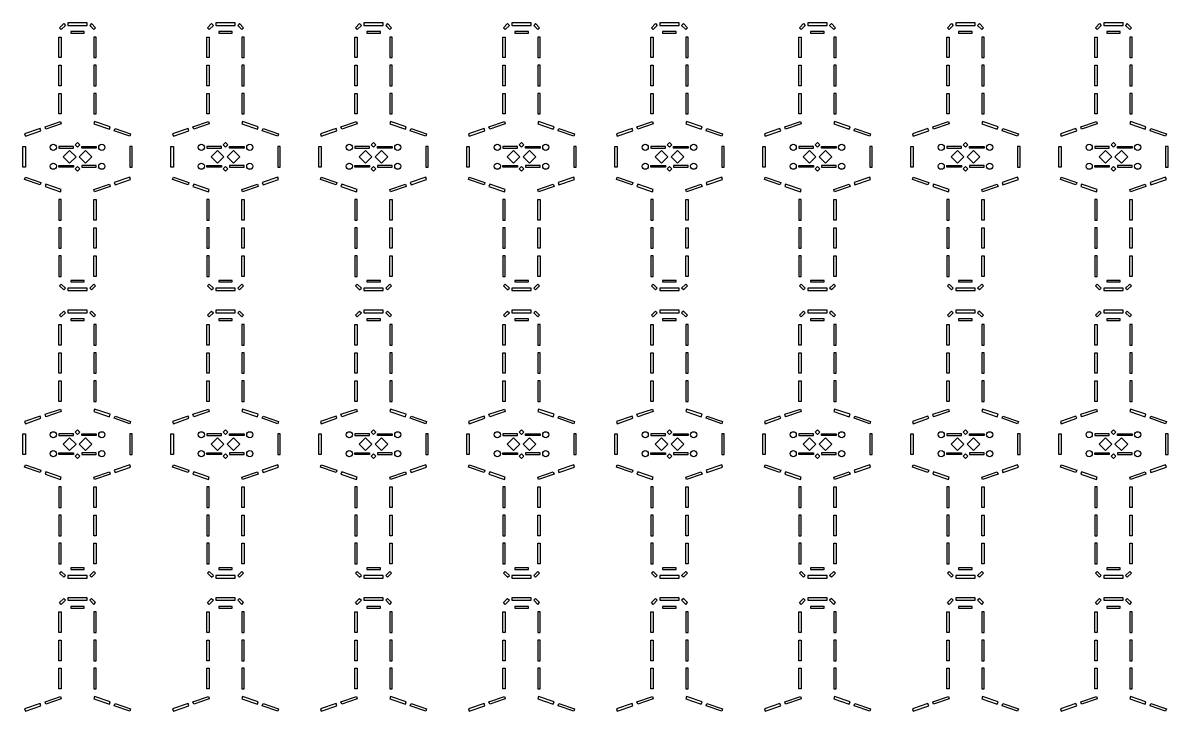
# Model space of a CAD drawing. Extents: x -142 to 142, y -85 to 87.
# Drawn here: x 2.3 to 141.7, y 3.5 to 87.3 of the extents above; entities that cross this region are included whole.
import ezdxf

# ---------------------------------------------------------------- set-up
doc = ezdxf.new("R2010")
doc.units = 0
doc.layers.get('0').update_dxf_attribs({"linetype": 'continuous'})

# ---------------------------------------------------------------- blocks, each defined once
blk = doc.blocks.new('ARRAY_CS')
at = {"color": 0}
for points in [[(7.02, 86.5), (6.81, 86.71), (7.31, 87.21), (7.52, 87)], [(7.82, 87), (10.18, 87), (10.18, 87.3), (7.82, 87.3)], [(11.19, 86.71), (10.69, 87.21), (10.48, 87), (10.98, 86.5)], [(25.02, 86.5), (24.81, 86.71), (25.31, 87.21), (25.52, 87)], [(25.82, 87), (28.18, 87), (28.18, 87.3), (25.82, 87.3)], [(29.19, 86.71), (28.69, 87.21), (28.48, 87), (28.98, 86.5)], [(43.02, 86.5), (42.81, 86.71), (43.31, 87.21), (43.52, 87)], [(43.82, 87), (46.18, 87), (46.18, 87.3), (43.82, 87.3)], [(47.19, 86.71), (46.69, 87.21), (46.48, 87), (46.98, 86.5)], [(61.02, 86.5), (60.81, 86.71), (61.31, 87.21), (61.52, 87)], [(61.82, 87), (64.18, 87), (64.18, 87.3), (61.82, 87.3)], [(65.19, 86.71), (64.69, 87.21), (64.48, 87), (64.98, 86.5)], [(79.02, 86.5), (78.81, 86.71), (79.31, 87.21), (79.52, 87)], [(79.82, 87), (82.18, 87), (82.18, 87.3), (79.82, 87.3)], [(83.19, 86.71), (82.69, 87.21), (82.48, 87), (82.98, 86.5)], [(97.02, 86.5), (96.81, 86.71), (97.31, 87.21), (97.52, 87)], [(97.82, 87), (100.18, 87), (100.18, 87.3), (97.82, 87.3)], [(101.19, 86.71), (100.69, 87.21), (100.48, 87), (100.98, 86.5)], [(115.02, 86.5), (114.81, 86.71), (115.31, 87.21), (115.52, 87)], [(115.82, 87), (118.18, 87), (118.18, 87.3), (115.82, 87.3)], [(119.19, 86.71), (118.69, 87.21), (118.48, 87), (118.98, 86.5)], [(133.02, 86.5), (132.81, 86.71), (133.31, 87.21), (133.52, 87)], [(133.82, 87), (136.18, 87), (136.18, 87.3), (133.82, 87.3)], [(137.19, 86.71), (136.69, 87.21), (136.48, 87), (136.98, 86.5)], [(7.02, 85.57), (7.02, 83.07), (6.72, 83.07), (6.72, 85.57)], [(9.82, 86.25), (8.18, 86.25), (8.18, 86.05), (9.82, 86.05)], [(10.98, 83.07), (11.28, 83.07), (11.28, 85.57), (10.98, 85.57)], [(25.02, 85.57), (25.02, 83.07), (24.72, 83.07), (24.72, 85.57)], [(27.82, 86.25), (26.18, 86.25), (26.18, 86.05), (27.82, 86.05)], [(28.98, 83.07), (29.27, 83.07), (29.27, 85.57), (28.98, 85.57)], [(43.02, 85.57), (43.02, 83.07), (42.72, 83.07), (42.72, 85.57)], [(45.83, 86.25), (44.17, 86.25), (44.17, 86.05), (45.83, 86.05)], [(46.98, 83.07), (47.27, 83.07), (47.27, 85.57), (46.98, 85.57)], [(61.02, 85.57), (61.02, 83.07), (60.72, 83.07), (60.72, 85.57)], [(63.83, 86.25), (62.17, 86.25), (62.17, 86.05), (63.83, 86.05)], [(64.98, 83.07), (65.28, 83.07), (65.28, 85.57), (64.98, 85.57)], [(79.02, 85.57), (79.02, 83.07), (78.72, 83.07), (78.72, 85.57)], [(81.83, 86.25), (80.17, 86.25), (80.17, 86.05), (81.83, 86.05)], [(82.98, 83.07), (83.28, 83.07), (83.28, 85.57), (82.98, 85.57)], [(97.02, 85.57), (97.02, 83.07), (96.72, 83.07), (96.72, 85.57)], [(99.83, 86.25), (98.17, 86.25), (98.17, 86.05), (99.83, 86.05)], [(100.98, 83.07), (101.28, 83.07), (101.28, 85.57), (100.98, 85.57)], [(115.02, 85.57), (115.02, 83.07), (114.72, 83.07), (114.72, 85.57)], [(117.83, 86.25), (116.17, 86.25), (116.17, 86.05), (117.83, 86.05)], [(118.98, 83.07), (119.28, 83.07), (119.28, 85.57), (118.98, 85.57)], [(133.02, 85.57), (133.02, 83.07), (132.72, 83.07), (132.72, 85.57)], [(135.82, 86.25), (134.18, 86.25), (134.18, 86.05), (135.82, 86.05)], [(136.98, 83.07), (137.28, 83.07), (137.28, 85.57), (136.98, 85.57)], [(7.02, 82.14), (7.02, 79.64), (6.72, 79.64), (6.72, 82.14)], [(10.98, 79.64), (11.28, 79.64), (11.28, 82.14), (10.98, 82.14)], [(25.02, 82.14), (25.02, 79.64), (24.72, 79.64), (24.72, 82.14)], [(28.98, 79.64), (29.27, 79.64), (29.27, 82.14), (28.98, 82.14)], [(43.02, 82.14), (43.02, 79.64), (42.72, 79.64), (42.72, 82.14)], [(46.98, 79.64), (47.27, 79.64), (47.27, 82.14), (46.98, 82.14)], [(61.02, 82.14), (61.02, 79.64), (60.72, 79.64), (60.72, 82.14)], [(64.98, 79.64), (65.28, 79.64), (65.28, 82.14), (64.98, 82.14)], [(79.02, 82.14), (79.02, 79.64), (78.72, 79.64), (78.72, 82.14)], [(82.98, 79.64), (83.28, 79.64), (83.28, 82.14), (82.98, 82.14)], [(97.02, 82.14), (97.02, 79.64), (96.72, 79.64), (96.72, 82.14)], [(100.98, 79.64), (101.28, 79.64), (101.28, 82.14), (100.98, 82.14)], [(115.02, 82.14), (115.02, 79.64), (114.72, 79.64), (114.72, 82.14)], [(118.98, 79.64), (119.28, 79.64), (119.28, 82.14), (118.98, 82.14)], [(133.02, 82.14), (133.02, 79.64), (132.72, 79.64), (132.72, 82.14)], [(136.98, 79.64), (137.28, 79.64), (137.28, 82.14), (136.98, 82.14)], [(7.02, 78.71), (7.02, 76.21), (6.72, 76.21), (6.72, 78.71)], [(10.98, 76.21), (11.28, 76.21), (11.28, 78.71), (10.98, 78.71)], [(25.02, 78.71), (25.02, 76.21), (24.72, 76.21), (24.72, 78.71)], [(28.98, 76.21), (29.27, 76.21), (29.27, 78.71), (28.98, 78.71)], [(43.02, 78.71), (43.02, 76.21), (42.72, 76.21), (42.72, 78.71)], [(46.98, 76.21), (47.27, 76.21), (47.27, 78.71), (46.98, 78.71)], [(61.02, 78.71), (61.02, 76.21), (60.72, 76.21), (60.72, 78.71)], [(64.98, 76.21), (65.28, 76.21), (65.28, 78.71), (64.98, 78.71)], [(79.02, 78.71), (79.02, 76.21), (78.72, 76.21), (78.72, 78.71)], [(82.98, 76.21), (83.28, 76.21), (83.28, 78.71), (82.98, 78.71)], [(97.02, 78.71), (97.02, 76.21), (96.72, 76.21), (96.72, 78.71)], [(100.98, 76.21), (101.28, 76.21), (101.28, 78.71), (100.98, 78.71)], [(115.02, 78.71), (115.02, 76.21), (114.72, 76.21), (114.72, 78.71)], [(118.98, 76.21), (119.28, 76.21), (119.28, 78.71), (118.98, 78.71)], [(133.02, 78.71), (133.02, 76.21), (132.72, 76.21), (132.72, 78.71)], [(136.98, 76.21), (137.28, 76.21), (137.28, 78.71), (136.98, 78.71)], [(7.02, 75), (5.13, 74.35), (5.04, 74.64), (6.93, 75.28)], [(12.87, 74.35), (12.96, 74.64), (11.07, 75.28), (10.98, 75)], [(25.02, 75), (23.13, 74.35), (23.04, 74.64), (24.93, 75.28)], [(30.87, 74.35), (30.96, 74.64), (29.07, 75.28), (28.98, 75)], [(43.02, 75), (41.13, 74.35), (41.04, 74.64), (42.93, 75.28)], [(48.87, 74.35), (48.96, 74.64), (47.07, 75.28), (46.98, 75)], [(61.02, 75), (59.13, 74.35), (59.04, 74.64), (60.93, 75.28)], [(66.87, 74.35), (66.96, 74.64), (65.07, 75.28), (64.98, 75)], [(79.02, 75), (77.13, 74.35), (77.04, 74.64), (78.93, 75.28)], [(84.87, 74.35), (84.96, 74.64), (83.07, 75.28), (82.98, 75)], [(97.02, 75), (95.13, 74.35), (95.04, 74.64), (96.93, 75.28)], [(102.87, 74.35), (102.96, 74.64), (101.07, 75.28), (100.98, 75)], [(115.02, 75), (113.13, 74.35), (113.04, 74.64), (114.93, 75.28)], [(120.87, 74.35), (120.96, 74.64), (119.07, 75.28), (118.98, 75)], [(133.02, 75), (131.13, 74.35), (131.04, 74.64), (132.93, 75.28)], [(138.87, 74.35), (138.96, 74.64), (137.07, 75.28), (136.98, 75)], [(4.54, 74.15), (4.44, 74.43), (2.55, 73.78), (2.65, 73.5)], [(15.35, 73.5), (13.46, 74.15), (13.56, 74.43), (15.45, 73.78)], [(22.54, 74.15), (22.44, 74.43), (20.55, 73.78), (20.65, 73.5)], [(33.35, 73.5), (31.46, 74.15), (31.56, 74.43), (33.45, 73.78)], [(40.54, 74.15), (40.44, 74.43), (38.55, 73.78), (38.65, 73.5)], [(51.35, 73.5), (49.46, 74.15), (49.56, 74.43), (51.45, 73.78)], [(58.54, 74.15), (58.44, 74.43), (56.55, 73.78), (56.65, 73.5)], [(69.35, 73.5), (67.46, 74.15), (67.56, 74.43), (69.45, 73.78)], [(76.54, 74.15), (76.44, 74.43), (74.55, 73.78), (74.65, 73.5)], [(87.35, 73.5), (85.46, 74.15), (85.56, 74.43), (87.45, 73.78)], [(94.54, 74.15), (94.44, 74.43), (92.55, 73.78), (92.65, 73.5)], [(105.35, 73.5), (103.46, 74.15), (103.56, 74.43), (105.45, 73.78)], [(112.54, 74.15), (112.44, 74.43), (110.55, 73.78), (110.65, 73.5)], [(123.35, 73.5), (121.46, 74.15), (121.56, 74.43), (123.45, 73.78)], [(130.54, 74.15), (130.44, 74.43), (128.55, 73.78), (128.65, 73.5)], [(141.35, 73.5), (139.46, 74.15), (139.56, 74.43), (141.45, 73.78)], [(9, 72.75), (8.71, 72.46), (9, 72.17), (9.29, 72.46)], [(27, 72.75), (26.71, 72.46), (27, 72.17), (27.29, 72.46)], [(45, 72.75), (44.71, 72.46), (45, 72.17), (45.29, 72.46)], [(63, 72.75), (62.71, 72.46), (63, 72.17), (63.29, 72.46)], [(81, 72.75), (80.71, 72.46), (81, 72.17), (81.29, 72.46)], [(99, 72.75), (98.71, 72.46), (99, 72.17), (99.29, 72.46)], [(117, 72.75), (116.71, 72.46), (117, 72.17), (117.29, 72.46)], [(135, 72.75), (134.71, 72.46), (135, 72.17), (135.29, 72.46)], [(2.65, 69.75), (2.35, 69.75), (2.35, 72.25), (2.65, 72.25)], [(8.5, 72.25), (6.72, 72.25), (6.72, 72.05), (8.5, 72.05)], [(7.25, 71), (8.03, 70.22), (8.81, 71), (8.03, 71.78)], [(9.19, 71), (9.97, 71.78), (10.75, 71), (9.97, 70.22)], [(9.5, 72.05), (9.5, 72.25), (11.28, 72.25), (11.28, 72.05)], [(15.65, 69.75), (15.65, 72.25), (15.35, 72.25), (15.35, 69.75)], [(20.65, 69.75), (20.35, 69.75), (20.35, 72.25), (20.65, 72.25)], [(26.5, 72.25), (24.72, 72.25), (24.72, 72.05), (26.5, 72.05)], [(25.25, 71), (26.03, 70.22), (26.81, 71), (26.03, 71.78)], [(27.19, 71), (27.97, 71.78), (28.75, 71), (27.97, 70.22)], [(27.5, 72.05), (27.5, 72.25), (29.27, 72.25), (29.27, 72.05)], [(33.65, 69.75), (33.65, 72.25), (33.35, 72.25), (33.35, 69.75)], [(38.65, 69.75), (38.35, 69.75), (38.35, 72.25), (38.65, 72.25)], [(44.5, 72.25), (42.72, 72.25), (42.72, 72.05), (44.5, 72.05)], [(43.25, 71), (44.03, 70.22), (44.81, 71), (44.03, 71.78)], [(45.19, 71), (45.97, 71.78), (46.75, 71), (45.97, 70.22)], [(45.5, 72.05), (45.5, 72.25), (47.27, 72.25), (47.27, 72.05)], [(51.65, 69.75), (51.65, 72.25), (51.35, 72.25), (51.35, 69.75)], [(56.65, 69.75), (56.35, 69.75), (56.35, 72.25), (56.65, 72.25)], [(62.5, 72.25), (60.72, 72.25), (60.72, 72.05), (62.5, 72.05)], [(61.25, 71), (62.03, 70.22), (62.81, 71), (62.03, 71.78)], [(63.19, 71), (63.97, 71.78), (64.75, 71), (63.97, 70.22)], [(63.5, 72.05), (63.5, 72.25), (65.28, 72.25), (65.28, 72.05)], [(69.65, 69.75), (69.65, 72.25), (69.35, 72.25), (69.35, 69.75)], [(74.65, 69.75), (74.35, 69.75), (74.35, 72.25), (74.65, 72.25)], [(80.5, 72.25), (78.72, 72.25), (78.72, 72.05), (80.5, 72.05)], [(79.25, 71), (80.03, 70.22), (80.81, 71), (80.03, 71.78)], [(81.19, 71), (81.97, 71.78), (82.75, 71), (81.97, 70.22)], [(81.5, 72.05), (81.5, 72.25), (83.28, 72.25), (83.28, 72.05)], [(87.65, 69.75), (87.65, 72.25), (87.35, 72.25), (87.35, 69.75)], [(92.65, 69.75), (92.35, 69.75), (92.35, 72.25), (92.65, 72.25)], [(98.5, 72.25), (96.72, 72.25), (96.72, 72.05), (98.5, 72.05)], [(97.25, 71), (98.03, 70.22), (98.81, 71), (98.03, 71.78)], [(99.19, 71), (99.97, 71.78), (100.75, 71), (99.97, 70.22)], [(99.5, 72.05), (99.5, 72.25), (101.28, 72.25), (101.28, 72.05)], [(105.65, 69.75), (105.65, 72.25), (105.35, 72.25), (105.35, 69.75)], [(110.65, 69.75), (110.35, 69.75), (110.35, 72.25), (110.65, 72.25)], [(116.5, 72.25), (114.72, 72.25), (114.72, 72.05), (116.5, 72.05)], [(115.25, 71), (116.03, 70.22), (116.81, 71), (116.03, 71.78)], [(117.19, 71), (117.97, 71.78), (118.75, 71), (117.97, 70.22)], [(117.5, 72.05), (117.5, 72.25), (119.28, 72.25), (119.28, 72.05)], [(123.65, 69.75), (123.65, 72.25), (123.35, 72.25), (123.35, 69.75)], [(128.65, 69.75), (128.35, 69.75), (128.35, 72.25), (128.65, 72.25)], [(134.5, 72.25), (132.72, 72.25), (132.72, 72.05), (134.5, 72.05)], [(133.25, 71), (134.03, 70.22), (134.81, 71), (134.03, 71.78)], [(135.19, 71), (135.97, 71.78), (136.75, 71), (135.97, 70.22)], [(135.5, 72.05), (135.5, 72.25), (137.28, 72.25), (137.28, 72.05)], [(141.65, 69.75), (141.65, 72.25), (141.35, 72.25), (141.35, 69.75)], [(8.5, 69.95), (8.5, 69.75), (6.72, 69.75), (6.72, 69.95)], [(9, 69.83), (9.29, 69.54), (9, 69.25), (8.71, 69.54)], [(9.5, 69.75), (11.28, 69.75), (11.28, 69.95), (9.5, 69.95)], [(26.5, 69.95), (26.5, 69.75), (24.72, 69.75), (24.72, 69.95)], [(27, 69.83), (27.29, 69.54), (27, 69.25), (26.71, 69.54)], [(27.5, 69.75), (29.27, 69.75), (29.27, 69.95), (27.5, 69.95)], [(44.5, 69.95), (44.5, 69.75), (42.72, 69.75), (42.72, 69.95)], [(45, 69.83), (45.29, 69.54), (45, 69.25), (44.71, 69.54)], [(45.5, 69.75), (47.27, 69.75), (47.27, 69.95), (45.5, 69.95)], [(62.5, 69.95), (62.5, 69.75), (60.72, 69.75), (60.72, 69.95)], [(63, 69.83), (63.29, 69.54), (63, 69.25), (62.71, 69.54)], [(63.5, 69.75), (65.28, 69.75), (65.28, 69.95), (63.5, 69.95)], [(80.5, 69.95), (80.5, 69.75), (78.72, 69.75), (78.72, 69.95)], [(81, 69.83), (81.29, 69.54), (81, 69.25), (80.71, 69.54)], [(81.5, 69.75), (83.28, 69.75), (83.28, 69.95), (81.5, 69.95)], [(98.5, 69.95), (98.5, 69.75), (96.72, 69.75), (96.72, 69.95)], [(99, 69.83), (99.29, 69.54), (99, 69.25), (98.71, 69.54)], [(99.5, 69.75), (101.28, 69.75), (101.28, 69.95), (99.5, 69.95)], [(116.5, 69.95), (116.5, 69.75), (114.72, 69.75), (114.72, 69.95)], [(117, 69.83), (117.29, 69.54), (117, 69.25), (116.71, 69.54)], [(117.5, 69.75), (119.28, 69.75), (119.28, 69.95), (117.5, 69.95)], [(134.5, 69.95), (134.5, 69.75), (132.72, 69.75), (132.72, 69.95)], [(135, 69.83), (135.29, 69.54), (135, 69.25), (134.71, 69.54)], [(135.5, 69.75), (137.28, 69.75), (137.28, 69.95), (135.5, 69.95)], [(2.65, 68.5), (4.54, 67.85), (4.44, 67.57), (2.55, 68.22)], [(13.46, 67.85), (13.56, 67.57), (15.45, 68.22), (15.35, 68.5)], [(20.65, 68.5), (22.54, 67.85), (22.44, 67.57), (20.55, 68.22)], [(31.46, 67.85), (31.56, 67.57), (33.45, 68.22), (33.35, 68.5)], [(38.65, 68.5), (40.54, 67.85), (40.44, 67.57), (38.55, 68.22)], [(49.46, 67.85), (49.56, 67.57), (51.45, 68.22), (51.35, 68.5)], [(56.65, 68.5), (58.54, 67.85), (58.44, 67.57), (56.55, 68.22)], [(67.46, 67.85), (67.56, 67.57), (69.45, 68.22), (69.35, 68.5)], [(74.65, 68.5), (76.54, 67.85), (76.44, 67.57), (74.55, 68.22)], [(85.46, 67.85), (85.56, 67.57), (87.45, 68.22), (87.35, 68.5)], [(92.65, 68.5), (94.54, 67.85), (94.44, 67.57), (92.55, 68.22)], [(103.46, 67.85), (103.56, 67.57), (105.45, 68.22), (105.35, 68.5)], [(110.65, 68.5), (112.54, 67.85), (112.44, 67.57), (110.55, 68.22)], [(121.46, 67.85), (121.56, 67.57), (123.45, 68.22), (123.35, 68.5)], [(128.65, 68.5), (130.54, 67.85), (130.44, 67.57), (128.55, 68.22)], [(139.46, 67.85), (139.56, 67.57), (141.45, 68.22), (141.35, 68.5)], [(5.13, 67.65), (5.04, 67.36), (6.93, 66.72), (7.02, 67)], [(10.98, 67), (12.87, 67.65), (12.96, 67.36), (11.07, 66.72)], [(23.13, 67.65), (23.04, 67.36), (24.93, 66.72), (25.02, 67)], [(28.98, 67), (30.87, 67.65), (30.96, 67.36), (29.07, 66.72)], [(41.13, 67.65), (41.04, 67.36), (42.93, 66.72), (43.02, 67)], [(46.98, 67), (48.87, 67.65), (48.96, 67.36), (47.07, 66.72)], [(59.13, 67.65), (59.04, 67.36), (60.93, 66.72), (61.02, 67)], [(64.98, 67), (66.87, 67.65), (66.96, 67.36), (65.07, 66.72)], [(77.13, 67.65), (77.04, 67.36), (78.93, 66.72), (79.02, 67)], [(82.98, 67), (84.87, 67.65), (84.96, 67.36), (83.07, 66.72)], [(95.13, 67.65), (95.04, 67.36), (96.93, 66.72), (97.02, 67)], [(100.98, 67), (102.87, 67.65), (102.96, 67.36), (101.07, 66.72)], [(113.13, 67.65), (113.04, 67.36), (114.93, 66.72), (115.02, 67)], [(118.98, 67), (120.87, 67.65), (120.96, 67.36), (119.07, 66.72)], [(131.13, 67.65), (131.04, 67.36), (132.93, 66.72), (133.02, 67)], [(136.98, 67), (138.87, 67.65), (138.96, 67.36), (137.07, 66.72)], [(7.02, 65.79), (6.72, 65.79), (6.72, 63.29), (7.02, 63.29)], [(10.98, 63.29), (10.98, 65.79), (11.28, 65.79), (11.28, 63.29)], [(25.02, 65.79), (24.72, 65.79), (24.72, 63.29), (25.02, 63.29)], [(28.98, 63.29), (28.98, 65.79), (29.27, 65.79), (29.27, 63.29)], [(43.02, 65.79), (42.72, 65.79), (42.72, 63.29), (43.02, 63.29)], [(46.98, 63.29), (46.98, 65.79), (47.27, 65.79), (47.27, 63.29)], [(61.02, 65.79), (60.72, 65.79), (60.72, 63.29), (61.02, 63.29)], [(64.98, 63.29), (64.98, 65.79), (65.28, 65.79), (65.28, 63.29)], [(79.02, 65.79), (78.72, 65.79), (78.72, 63.29), (79.02, 63.29)], [(82.98, 63.29), (82.98, 65.79), (83.28, 65.79), (83.28, 63.29)], [(97.02, 65.79), (96.72, 65.79), (96.72, 63.29), (97.02, 63.29)], [(100.98, 63.29), (100.98, 65.79), (101.28, 65.79), (101.28, 63.29)], [(115.02, 65.79), (114.72, 65.79), (114.72, 63.29), (115.02, 63.29)], [(118.98, 63.29), (118.98, 65.79), (119.28, 65.79), (119.28, 63.29)], [(133.02, 65.79), (132.72, 65.79), (132.72, 63.29), (133.02, 63.29)], [(136.98, 63.29), (136.98, 65.79), (137.28, 65.79), (137.28, 63.29)], [(7.02, 62.36), (6.72, 62.36), (6.72, 59.86), (7.02, 59.86)], [(10.98, 59.86), (10.98, 62.36), (11.28, 62.36), (11.28, 59.86)], [(25.02, 62.36), (24.72, 62.36), (24.72, 59.86), (25.02, 59.86)], [(28.98, 59.86), (28.98, 62.36), (29.27, 62.36), (29.27, 59.86)], [(43.02, 62.36), (42.72, 62.36), (42.72, 59.86), (43.02, 59.86)], [(46.98, 59.86), (46.98, 62.36), (47.27, 62.36), (47.27, 59.86)], [(61.02, 62.36), (60.72, 62.36), (60.72, 59.86), (61.02, 59.86)], [(64.98, 59.86), (64.98, 62.36), (65.28, 62.36), (65.28, 59.86)], [(79.02, 62.36), (78.72, 62.36), (78.72, 59.86), (79.02, 59.86)], [(82.98, 59.86), (82.98, 62.36), (83.28, 62.36), (83.28, 59.86)], [(97.02, 62.36), (96.72, 62.36), (96.72, 59.86), (97.02, 59.86)], [(100.98, 59.86), (100.98, 62.36), (101.28, 62.36), (101.28, 59.86)], [(115.02, 62.36), (114.72, 62.36), (114.72, 59.86), (115.02, 59.86)], [(118.98, 59.86), (118.98, 62.36), (119.28, 62.36), (119.28, 59.86)], [(133.02, 62.36), (132.72, 62.36), (132.72, 59.86), (133.02, 59.86)], [(136.98, 59.86), (136.98, 62.36), (137.28, 62.36), (137.28, 59.86)], [(7.02, 58.93), (6.72, 58.93), (6.72, 56.43), (7.02, 56.43)], [(10.98, 56.43), (10.98, 58.93), (11.28, 58.93), (11.28, 56.43)], [(25.02, 58.93), (24.72, 58.93), (24.72, 56.43), (25.02, 56.43)], [(28.98, 56.43), (28.98, 58.93), (29.27, 58.93), (29.27, 56.43)], [(43.02, 58.93), (42.72, 58.93), (42.72, 56.43), (43.02, 56.43)], [(46.98, 56.43), (46.98, 58.93), (47.27, 58.93), (47.27, 56.43)], [(61.02, 58.93), (60.72, 58.93), (60.72, 56.43), (61.02, 56.43)], [(64.98, 56.43), (64.98, 58.93), (65.28, 58.93), (65.28, 56.43)], [(79.02, 58.93), (78.72, 58.93), (78.72, 56.43), (79.02, 56.43)], [(82.98, 56.43), (82.98, 58.93), (83.28, 58.93), (83.28, 56.43)], [(97.02, 58.93), (96.72, 58.93), (96.72, 56.43), (97.02, 56.43)], [(100.98, 56.43), (100.98, 58.93), (101.28, 58.93), (101.28, 56.43)], [(115.02, 58.93), (114.72, 58.93), (114.72, 56.43), (115.02, 56.43)], [(118.98, 56.43), (118.98, 58.93), (119.28, 58.93), (119.28, 56.43)], [(133.02, 58.93), (132.72, 58.93), (132.72, 56.43), (133.02, 56.43)], [(136.98, 56.43), (136.98, 58.93), (137.28, 58.93), (137.28, 56.43)], [(9.82, 55.75), (9.82, 55.95), (8.18, 55.95), (8.18, 55.75)], [(27.82, 55.75), (27.82, 55.95), (26.18, 55.95), (26.18, 55.75)], [(45.83, 55.75), (45.83, 55.95), (44.17, 55.95), (44.17, 55.75)], [(63.83, 55.75), (63.83, 55.95), (62.17, 55.95), (62.17, 55.75)], [(81.83, 55.75), (81.83, 55.95), (80.17, 55.95), (80.17, 55.75)], [(99.83, 55.75), (99.83, 55.95), (98.17, 55.95), (98.17, 55.75)], [(117.83, 55.75), (117.83, 55.95), (116.17, 55.95), (116.17, 55.75)], [(135.82, 55.75), (135.82, 55.95), (134.18, 55.95), (134.18, 55.75)], [(6.81, 55.29), (7.31, 54.79), (7.52, 55), (7.02, 55.5)], [(7.82, 55), (7.82, 54.7), (10.18, 54.7), (10.18, 55)], [(10.98, 55.5), (11.19, 55.29), (10.69, 54.79), (10.48, 55)], [(24.81, 55.29), (25.31, 54.79), (25.52, 55), (25.02, 55.5)], [(25.82, 55), (25.82, 54.7), (28.18, 54.7), (28.18, 55)], [(28.98, 55.5), (29.19, 55.29), (28.69, 54.79), (28.48, 55)], [(42.81, 55.29), (43.31, 54.79), (43.52, 55), (43.02, 55.5)], [(43.82, 55), (43.82, 54.7), (46.18, 54.7), (46.18, 55)], [(46.98, 55.5), (47.19, 55.29), (46.69, 54.79), (46.48, 55)], [(60.81, 55.29), (61.31, 54.79), (61.52, 55), (61.02, 55.5)], [(61.82, 55), (61.82, 54.7), (64.18, 54.7), (64.18, 55)], [(64.98, 55.5), (65.19, 55.29), (64.69, 54.79), (64.48, 55)], [(78.81, 55.29), (79.31, 54.79), (79.52, 55), (79.02, 55.5)], [(79.82, 55), (79.82, 54.7), (82.18, 54.7), (82.18, 55)], [(82.98, 55.5), (83.19, 55.29), (82.69, 54.79), (82.48, 55)], [(96.81, 55.29), (97.31, 54.79), (97.52, 55), (97.02, 55.5)], [(97.82, 55), (97.82, 54.7), (100.18, 54.7), (100.18, 55)], [(100.98, 55.5), (101.19, 55.29), (100.69, 54.79), (100.48, 55)], [(114.81, 55.29), (115.31, 54.79), (115.52, 55), (115.02, 55.5)], [(115.82, 55), (115.82, 54.7), (118.18, 54.7), (118.18, 55)], [(118.98, 55.5), (119.19, 55.29), (118.69, 54.79), (118.48, 55)], [(132.81, 55.29), (133.31, 54.79), (133.52, 55), (133.02, 55.5)], [(133.82, 55), (133.82, 54.7), (136.18, 54.7), (136.18, 55)], [(136.98, 55.5), (137.19, 55.29), (136.69, 54.79), (136.48, 55)], [(7.02, 51.5), (6.81, 51.71), (7.31, 52.21), (7.52, 52)], [(7.82, 52), (10.18, 52), (10.18, 52.3), (7.82, 52.3)], [(11.19, 51.71), (10.69, 52.21), (10.48, 52), (10.98, 51.5)], [(25.02, 51.5), (24.81, 51.71), (25.31, 52.21), (25.52, 52)], [(25.82, 52), (28.18, 52), (28.18, 52.3), (25.82, 52.3)], [(29.19, 51.71), (28.69, 52.21), (28.48, 52), (28.98, 51.5)], [(43.02, 51.5), (42.81, 51.71), (43.31, 52.21), (43.52, 52)], [(43.82, 52), (46.18, 52), (46.18, 52.3), (43.82, 52.3)], [(47.19, 51.71), (46.69, 52.21), (46.48, 52), (46.98, 51.5)], [(61.02, 51.5), (60.81, 51.71), (61.31, 52.21), (61.52, 52)], [(61.82, 52), (64.18, 52), (64.18, 52.3), (61.82, 52.3)], [(65.19, 51.71), (64.69, 52.21), (64.48, 52), (64.98, 51.5)], [(79.02, 51.5), (78.81, 51.71), (79.31, 52.21), (79.52, 52)], [(79.82, 52), (82.18, 52), (82.18, 52.3), (79.82, 52.3)], [(83.19, 51.71), (82.69, 52.21), (82.48, 52), (82.98, 51.5)], [(97.02, 51.5), (96.81, 51.71), (97.31, 52.21), (97.52, 52)], [(97.82, 52), (100.18, 52), (100.18, 52.3), (97.82, 52.3)], [(101.19, 51.71), (100.69, 52.21), (100.48, 52), (100.98, 51.5)], [(115.02, 51.5), (114.81, 51.71), (115.31, 52.21), (115.52, 52)], [(115.82, 52), (118.18, 52), (118.18, 52.3), (115.82, 52.3)], [(119.19, 51.71), (118.69, 52.21), (118.48, 52), (118.98, 51.5)], [(133.02, 51.5), (132.81, 51.71), (133.31, 52.21), (133.52, 52)], [(133.82, 52), (136.18, 52), (136.18, 52.3), (133.82, 52.3)], [(137.19, 51.71), (136.69, 52.21), (136.48, 52), (136.98, 51.5)], [(7.02, 50.57), (7.02, 48.07), (6.72, 48.07), (6.72, 50.57)], [(9.82, 51.25), (8.18, 51.25), (8.18, 51.05), (9.82, 51.05)], [(10.98, 48.07), (11.28, 48.07), (11.28, 50.57), (10.98, 50.57)], [(25.02, 50.57), (25.02, 48.07), (24.72, 48.07), (24.72, 50.57)], [(27.82, 51.25), (26.18, 51.25), (26.18, 51.05), (27.82, 51.05)], [(28.98, 48.07), (29.27, 48.07), (29.27, 50.57), (28.98, 50.57)], [(43.02, 50.57), (43.02, 48.07), (42.72, 48.07), (42.72, 50.57)], [(45.83, 51.25), (44.17, 51.25), (44.17, 51.05), (45.83, 51.05)], [(46.98, 48.07), (47.27, 48.07), (47.27, 50.57), (46.98, 50.57)], [(61.02, 50.57), (61.02, 48.07), (60.72, 48.07), (60.72, 50.57)], [(63.83, 51.25), (62.17, 51.25), (62.17, 51.05), (63.83, 51.05)], [(64.98, 48.07), (65.28, 48.07), (65.28, 50.57), (64.98, 50.57)], [(79.02, 50.57), (79.02, 48.07), (78.72, 48.07), (78.72, 50.57)], [(81.83, 51.25), (80.17, 51.25), (80.17, 51.05), (81.83, 51.05)], [(82.98, 48.07), (83.28, 48.07), (83.28, 50.57), (82.98, 50.57)], [(97.02, 50.57), (97.02, 48.07), (96.72, 48.07), (96.72, 50.57)], [(99.83, 51.25), (98.17, 51.25), (98.17, 51.05), (99.83, 51.05)], [(100.98, 48.07), (101.28, 48.07), (101.28, 50.57), (100.98, 50.57)], [(115.02, 50.57), (115.02, 48.07), (114.72, 48.07), (114.72, 50.57)], [(117.83, 51.25), (116.17, 51.25), (116.17, 51.05), (117.83, 51.05)], [(118.98, 48.07), (119.28, 48.07), (119.28, 50.57), (118.98, 50.57)], [(133.02, 50.57), (133.02, 48.07), (132.72, 48.07), (132.72, 50.57)], [(135.82, 51.25), (134.18, 51.25), (134.18, 51.05), (135.82, 51.05)], [(136.98, 48.07), (137.28, 48.07), (137.28, 50.57), (136.98, 50.57)], [(7.02, 47.14), (7.02, 44.64), (6.72, 44.64), (6.72, 47.14)], [(10.98, 44.64), (11.28, 44.64), (11.28, 47.14), (10.98, 47.14)], [(25.02, 47.14), (25.02, 44.64), (24.72, 44.64), (24.72, 47.14)], [(28.98, 44.64), (29.27, 44.64), (29.27, 47.14), (28.98, 47.14)], [(43.02, 47.14), (43.02, 44.64), (42.72, 44.64), (42.72, 47.14)], [(46.98, 44.64), (47.27, 44.64), (47.27, 47.14), (46.98, 47.14)], [(61.02, 47.14), (61.02, 44.64), (60.72, 44.64), (60.72, 47.14)], [(64.98, 44.64), (65.28, 44.64), (65.28, 47.14), (64.98, 47.14)], [(79.02, 47.14), (79.02, 44.64), (78.72, 44.64), (78.72, 47.14)], [(82.98, 44.64), (83.28, 44.64), (83.28, 47.14), (82.98, 47.14)], [(97.02, 47.14), (97.02, 44.64), (96.72, 44.64), (96.72, 47.14)], [(100.98, 44.64), (101.28, 44.64), (101.28, 47.14), (100.98, 47.14)], [(115.02, 47.14), (115.02, 44.64), (114.72, 44.64), (114.72, 47.14)], [(118.98, 44.64), (119.28, 44.64), (119.28, 47.14), (118.98, 47.14)], [(133.02, 47.14), (133.02, 44.64), (132.72, 44.64), (132.72, 47.14)], [(136.98, 44.64), (137.28, 44.64), (137.28, 47.14), (136.98, 47.14)], [(7.02, 43.71), (7.02, 41.21), (6.72, 41.21), (6.72, 43.71)], [(10.98, 41.21), (11.28, 41.21), (11.28, 43.71), (10.98, 43.71)], [(25.02, 43.71), (25.02, 41.21), (24.72, 41.21), (24.72, 43.71)], [(28.98, 41.21), (29.27, 41.21), (29.27, 43.71), (28.98, 43.71)], [(43.02, 43.71), (43.02, 41.21), (42.72, 41.21), (42.72, 43.71)], [(46.98, 41.21), (47.27, 41.21), (47.27, 43.71), (46.98, 43.71)], [(61.02, 43.71), (61.02, 41.21), (60.72, 41.21), (60.72, 43.71)], [(64.98, 41.21), (65.28, 41.21), (65.28, 43.71), (64.98, 43.71)], [(79.02, 43.71), (79.02, 41.21), (78.72, 41.21), (78.72, 43.71)], [(82.98, 41.21), (83.28, 41.21), (83.28, 43.71), (82.98, 43.71)], [(97.02, 43.71), (97.02, 41.21), (96.72, 41.21), (96.72, 43.71)], [(100.98, 41.21), (101.28, 41.21), (101.28, 43.71), (100.98, 43.71)], [(115.02, 43.71), (115.02, 41.21), (114.72, 41.21), (114.72, 43.71)], [(118.98, 41.21), (119.28, 41.21), (119.28, 43.71), (118.98, 43.71)], [(133.02, 43.71), (133.02, 41.21), (132.72, 41.21), (132.72, 43.71)], [(136.98, 41.21), (137.28, 41.21), (137.28, 43.71), (136.98, 43.71)], [(4.54, 39.15), (4.44, 39.43), (2.55, 38.78), (2.65, 38.5)], [(7.02, 40), (5.13, 39.35), (5.04, 39.64), (6.93, 40.28)], [(12.87, 39.35), (12.96, 39.64), (11.07, 40.28), (10.98, 40)], [(15.35, 38.5), (13.46, 39.15), (13.56, 39.43), (15.45, 38.78)], [(22.54, 39.15), (22.44, 39.43), (20.55, 38.78), (20.65, 38.5)], [(25.02, 40), (23.13, 39.35), (23.04, 39.64), (24.93, 40.28)], [(30.87, 39.35), (30.96, 39.64), (29.07, 40.28), (28.98, 40)], [(33.35, 38.5), (31.46, 39.15), (31.56, 39.43), (33.45, 38.78)], [(40.54, 39.15), (40.44, 39.43), (38.55, 38.78), (38.65, 38.5)], [(43.02, 40), (41.13, 39.35), (41.04, 39.64), (42.93, 40.28)], [(48.87, 39.35), (48.96, 39.64), (47.07, 40.28), (46.98, 40)], [(51.35, 38.5), (49.46, 39.15), (49.56, 39.43), (51.45, 38.78)], [(58.54, 39.15), (58.44, 39.43), (56.55, 38.78), (56.65, 38.5)], [(61.02, 40), (59.13, 39.35), (59.04, 39.64), (60.93, 40.28)], [(66.87, 39.35), (66.96, 39.64), (65.07, 40.28), (64.98, 40)], [(69.35, 38.5), (67.46, 39.15), (67.56, 39.43), (69.45, 38.78)], [(76.54, 39.15), (76.44, 39.43), (74.55, 38.78), (74.65, 38.5)], [(79.02, 40), (77.13, 39.35), (77.04, 39.64), (78.93, 40.28)], [(84.87, 39.35), (84.96, 39.64), (83.07, 40.28), (82.98, 40)], [(87.35, 38.5), (85.46, 39.15), (85.56, 39.43), (87.45, 38.78)], [(94.54, 39.15), (94.44, 39.43), (92.55, 38.78), (92.65, 38.5)], [(97.02, 40), (95.13, 39.35), (95.04, 39.64), (96.93, 40.28)], [(102.87, 39.35), (102.96, 39.64), (101.07, 40.28), (100.98, 40)], [(105.35, 38.5), (103.46, 39.15), (103.56, 39.43), (105.45, 38.78)], [(112.54, 39.15), (112.44, 39.43), (110.55, 38.78), (110.65, 38.5)], [(115.02, 40), (113.13, 39.35), (113.04, 39.64), (114.93, 40.28)], [(120.87, 39.35), (120.96, 39.64), (119.07, 40.28), (118.98, 40)], [(123.35, 38.5), (121.46, 39.15), (121.56, 39.43), (123.45, 38.78)], [(130.54, 39.15), (130.44, 39.43), (128.55, 38.78), (128.65, 38.5)], [(133.02, 40), (131.13, 39.35), (131.04, 39.64), (132.93, 40.28)], [(138.87, 39.35), (138.96, 39.64), (137.07, 40.28), (136.98, 40)], [(141.35, 38.5), (139.46, 39.15), (139.56, 39.43), (141.45, 38.78)], [(9, 37.75), (8.71, 37.46), (9, 37.17), (9.29, 37.46)], [(27, 37.75), (26.71, 37.46), (27, 37.17), (27.29, 37.46)], [(45, 37.75), (44.71, 37.46), (45, 37.17), (45.29, 37.46)], [(63, 37.75), (62.71, 37.46), (63, 37.17), (63.29, 37.46)], [(81, 37.75), (80.71, 37.46), (81, 37.17), (81.29, 37.46)], [(99, 37.75), (98.71, 37.46), (99, 37.17), (99.29, 37.46)], [(117, 37.75), (116.71, 37.46), (117, 37.17), (117.29, 37.46)], [(135, 37.75), (134.71, 37.46), (135, 37.17), (135.29, 37.46)], [(2.65, 34.75), (2.35, 34.75), (2.35, 37.25), (2.65, 37.25)], [(8.5, 37.25), (6.72, 37.25), (6.72, 37.05), (8.5, 37.05)], [(7.25, 36), (8.03, 35.22), (8.81, 36), (8.03, 36.78)], [(9.19, 36), (9.97, 36.78), (10.75, 36), (9.97, 35.22)], [(9.5, 37.05), (9.5, 37.25), (11.28, 37.25), (11.28, 37.05)], [(15.65, 34.75), (15.65, 37.25), (15.35, 37.25), (15.35, 34.75)], [(20.65, 34.75), (20.35, 34.75), (20.35, 37.25), (20.65, 37.25)], [(26.5, 37.25), (24.72, 37.25), (24.72, 37.05), (26.5, 37.05)], [(25.25, 36), (26.03, 35.22), (26.81, 36), (26.03, 36.78)], [(27.19, 36), (27.97, 36.78), (28.75, 36), (27.97, 35.22)], [(27.5, 37.05), (27.5, 37.25), (29.27, 37.25), (29.27, 37.05)], [(33.65, 34.75), (33.65, 37.25), (33.35, 37.25), (33.35, 34.75)], [(38.65, 34.75), (38.35, 34.75), (38.35, 37.25), (38.65, 37.25)], [(44.5, 37.25), (42.72, 37.25), (42.72, 37.05), (44.5, 37.05)], [(43.25, 36), (44.03, 35.22), (44.81, 36), (44.03, 36.78)], [(45.19, 36), (45.97, 36.78), (46.75, 36), (45.97, 35.22)], [(45.5, 37.05), (45.5, 37.25), (47.27, 37.25), (47.27, 37.05)], [(51.65, 34.75), (51.65, 37.25), (51.35, 37.25), (51.35, 34.75)], [(56.65, 34.75), (56.35, 34.75), (56.35, 37.25), (56.65, 37.25)], [(62.5, 37.25), (60.72, 37.25), (60.72, 37.05), (62.5, 37.05)], [(61.25, 36), (62.03, 35.22), (62.81, 36), (62.03, 36.78)], [(63.19, 36), (63.97, 36.78), (64.75, 36), (63.97, 35.22)], [(63.5, 37.05), (63.5, 37.25), (65.28, 37.25), (65.28, 37.05)], [(69.65, 34.75), (69.65, 37.25), (69.35, 37.25), (69.35, 34.75)], [(74.65, 34.75), (74.35, 34.75), (74.35, 37.25), (74.65, 37.25)], [(80.5, 37.25), (78.72, 37.25), (78.72, 37.05), (80.5, 37.05)], [(79.25, 36), (80.03, 35.22), (80.81, 36), (80.03, 36.78)], [(81.19, 36), (81.97, 36.78), (82.75, 36), (81.97, 35.22)], [(81.5, 37.05), (81.5, 37.25), (83.28, 37.25), (83.28, 37.05)], [(87.65, 34.75), (87.65, 37.25), (87.35, 37.25), (87.35, 34.75)], [(92.65, 34.75), (92.35, 34.75), (92.35, 37.25), (92.65, 37.25)], [(98.5, 37.25), (96.72, 37.25), (96.72, 37.05), (98.5, 37.05)], [(97.25, 36), (98.03, 35.22), (98.81, 36), (98.03, 36.78)], [(99.19, 36), (99.97, 36.78), (100.75, 36), (99.97, 35.22)], [(99.5, 37.05), (99.5, 37.25), (101.28, 37.25), (101.28, 37.05)], [(105.65, 34.75), (105.65, 37.25), (105.35, 37.25), (105.35, 34.75)], [(110.65, 34.75), (110.35, 34.75), (110.35, 37.25), (110.65, 37.25)], [(116.5, 37.25), (114.72, 37.25), (114.72, 37.05), (116.5, 37.05)], [(115.25, 36), (116.03, 35.22), (116.81, 36), (116.03, 36.78)], [(117.19, 36), (117.97, 36.78), (118.75, 36), (117.97, 35.22)], [(117.5, 37.05), (117.5, 37.25), (119.28, 37.25), (119.28, 37.05)], [(123.65, 34.75), (123.65, 37.25), (123.35, 37.25), (123.35, 34.75)], [(128.65, 34.75), (128.35, 34.75), (128.35, 37.25), (128.65, 37.25)], [(134.5, 37.25), (132.72, 37.25), (132.72, 37.05), (134.5, 37.05)], [(133.25, 36), (134.03, 35.22), (134.81, 36), (134.03, 36.78)], [(135.19, 36), (135.97, 36.78), (136.75, 36), (135.97, 35.22)], [(135.5, 37.05), (135.5, 37.25), (137.28, 37.25), (137.28, 37.05)], [(141.65, 34.75), (141.65, 37.25), (141.35, 37.25), (141.35, 34.75)], [(8.5, 34.95), (8.5, 34.75), (6.72, 34.75), (6.72, 34.95)], [(9, 34.83), (9.29, 34.54), (9, 34.25), (8.71, 34.54)], [(9.5, 34.75), (11.28, 34.75), (11.28, 34.95), (9.5, 34.95)], [(26.5, 34.95), (26.5, 34.75), (24.72, 34.75), (24.72, 34.95)], [(27, 34.83), (27.29, 34.54), (27, 34.25), (26.71, 34.54)], [(27.5, 34.75), (29.27, 34.75), (29.27, 34.95), (27.5, 34.95)], [(44.5, 34.95), (44.5, 34.75), (42.72, 34.75), (42.72, 34.95)], [(45, 34.83), (45.29, 34.54), (45, 34.25), (44.71, 34.54)], [(45.5, 34.75), (47.27, 34.75), (47.27, 34.95), (45.5, 34.95)], [(62.5, 34.95), (62.5, 34.75), (60.72, 34.75), (60.72, 34.95)], [(63, 34.83), (63.29, 34.54), (63, 34.25), (62.71, 34.54)], [(63.5, 34.75), (65.28, 34.75), (65.28, 34.95), (63.5, 34.95)], [(80.5, 34.95), (80.5, 34.75), (78.72, 34.75), (78.72, 34.95)], [(81, 34.83), (81.29, 34.54), (81, 34.25), (80.71, 34.54)], [(81.5, 34.75), (83.28, 34.75), (83.28, 34.95), (81.5, 34.95)], [(98.5, 34.95), (98.5, 34.75), (96.72, 34.75), (96.72, 34.95)], [(99, 34.83), (99.29, 34.54), (99, 34.25), (98.71, 34.54)], [(99.5, 34.75), (101.28, 34.75), (101.28, 34.95), (99.5, 34.95)], [(116.5, 34.95), (116.5, 34.75), (114.72, 34.75), (114.72, 34.95)], [(117, 34.83), (117.29, 34.54), (117, 34.25), (116.71, 34.54)], [(117.5, 34.75), (119.28, 34.75), (119.28, 34.95), (117.5, 34.95)], [(134.5, 34.95), (134.5, 34.75), (132.72, 34.75), (132.72, 34.95)], [(135, 34.83), (135.29, 34.54), (135, 34.25), (134.71, 34.54)], [(135.5, 34.75), (137.28, 34.75), (137.28, 34.95), (135.5, 34.95)], [(2.65, 33.5), (4.54, 32.85), (4.44, 32.57), (2.55, 33.22)], [(13.46, 32.85), (13.56, 32.57), (15.45, 33.22), (15.35, 33.5)], [(20.65, 33.5), (22.54, 32.85), (22.44, 32.57), (20.55, 33.22)], [(31.46, 32.85), (31.56, 32.57), (33.45, 33.22), (33.35, 33.5)], [(38.65, 33.5), (40.54, 32.85), (40.44, 32.57), (38.55, 33.22)], [(49.46, 32.85), (49.56, 32.57), (51.45, 33.22), (51.35, 33.5)], [(56.65, 33.5), (58.54, 32.85), (58.44, 32.57), (56.55, 33.22)], [(67.46, 32.85), (67.56, 32.57), (69.45, 33.22), (69.35, 33.5)], [(74.65, 33.5), (76.54, 32.85), (76.44, 32.57), (74.55, 33.22)], [(85.46, 32.85), (85.56, 32.57), (87.45, 33.22), (87.35, 33.5)], [(92.65, 33.5), (94.54, 32.85), (94.44, 32.57), (92.55, 33.22)], [(103.46, 32.85), (103.56, 32.57), (105.45, 33.22), (105.35, 33.5)], [(110.65, 33.5), (112.54, 32.85), (112.44, 32.57), (110.55, 33.22)], [(121.46, 32.85), (121.56, 32.57), (123.45, 33.22), (123.35, 33.5)], [(128.65, 33.5), (130.54, 32.85), (130.44, 32.57), (128.55, 33.22)], [(139.46, 32.85), (139.56, 32.57), (141.45, 33.22), (141.35, 33.5)], [(5.13, 32.65), (5.04, 32.36), (6.93, 31.72), (7.02, 32)], [(10.98, 32), (12.87, 32.65), (12.96, 32.36), (11.07, 31.72)], [(23.13, 32.65), (23.04, 32.36), (24.93, 31.72), (25.02, 32)], [(28.98, 32), (30.87, 32.65), (30.96, 32.36), (29.07, 31.72)], [(41.13, 32.65), (41.04, 32.36), (42.93, 31.72), (43.02, 32)], [(46.98, 32), (48.87, 32.65), (48.96, 32.36), (47.07, 31.72)], [(59.13, 32.65), (59.04, 32.36), (60.93, 31.72), (61.02, 32)], [(64.98, 32), (66.87, 32.65), (66.96, 32.36), (65.07, 31.72)], [(77.13, 32.65), (77.04, 32.36), (78.93, 31.72), (79.02, 32)], [(82.98, 32), (84.87, 32.65), (84.96, 32.36), (83.07, 31.72)], [(95.13, 32.65), (95.04, 32.36), (96.93, 31.72), (97.02, 32)], [(100.98, 32), (102.87, 32.65), (102.96, 32.36), (101.07, 31.72)], [(113.13, 32.65), (113.04, 32.36), (114.93, 31.72), (115.02, 32)], [(118.98, 32), (120.87, 32.65), (120.96, 32.36), (119.07, 31.72)], [(131.13, 32.65), (131.04, 32.36), (132.93, 31.72), (133.02, 32)], [(136.98, 32), (138.87, 32.65), (138.96, 32.36), (137.07, 31.72)], [(7.02, 30.79), (6.72, 30.79), (6.72, 28.29), (7.02, 28.29)], [(10.98, 28.29), (10.98, 30.79), (11.28, 30.79), (11.28, 28.29)], [(25.02, 30.79), (24.72, 30.79), (24.72, 28.29), (25.02, 28.29)], [(28.98, 28.29), (28.98, 30.79), (29.27, 30.79), (29.27, 28.29)], [(43.02, 30.79), (42.72, 30.79), (42.72, 28.29), (43.02, 28.29)], [(46.98, 28.29), (46.98, 30.79), (47.27, 30.79), (47.27, 28.29)], [(61.02, 30.79), (60.72, 30.79), (60.72, 28.29), (61.02, 28.29)], [(64.98, 28.29), (64.98, 30.79), (65.28, 30.79), (65.28, 28.29)], [(79.02, 30.79), (78.72, 30.79), (78.72, 28.29), (79.02, 28.29)], [(82.98, 28.29), (82.98, 30.79), (83.28, 30.79), (83.28, 28.29)], [(97.02, 30.79), (96.72, 30.79), (96.72, 28.29), (97.02, 28.29)], [(100.98, 28.29), (100.98, 30.79), (101.28, 30.79), (101.28, 28.29)], [(115.02, 30.79), (114.72, 30.79), (114.72, 28.29), (115.02, 28.29)], [(118.98, 28.29), (118.98, 30.79), (119.28, 30.79), (119.28, 28.29)], [(133.02, 30.79), (132.72, 30.79), (132.72, 28.29), (133.02, 28.29)], [(136.98, 28.29), (136.98, 30.79), (137.28, 30.79), (137.28, 28.29)], [(7.02, 27.36), (6.72, 27.36), (6.72, 24.86), (7.02, 24.86)], [(10.98, 24.86), (10.98, 27.36), (11.28, 27.36), (11.28, 24.86)], [(25.02, 27.36), (24.72, 27.36), (24.72, 24.86), (25.02, 24.86)], [(28.98, 24.86), (28.98, 27.36), (29.27, 27.36), (29.27, 24.86)], [(43.02, 27.36), (42.72, 27.36), (42.72, 24.86), (43.02, 24.86)], [(46.98, 24.86), (46.98, 27.36), (47.27, 27.36), (47.27, 24.86)], [(61.02, 27.36), (60.72, 27.36), (60.72, 24.86), (61.02, 24.86)], [(64.98, 24.86), (64.98, 27.36), (65.28, 27.36), (65.28, 24.86)], [(79.02, 27.36), (78.72, 27.36), (78.72, 24.86), (79.02, 24.86)], [(82.98, 24.86), (82.98, 27.36), (83.28, 27.36), (83.28, 24.86)], [(97.02, 27.36), (96.72, 27.36), (96.72, 24.86), (97.02, 24.86)], [(100.98, 24.86), (100.98, 27.36), (101.28, 27.36), (101.28, 24.86)], [(115.02, 27.36), (114.72, 27.36), (114.72, 24.86), (115.02, 24.86)], [(118.98, 24.86), (118.98, 27.36), (119.28, 27.36), (119.28, 24.86)], [(133.02, 27.36), (132.72, 27.36), (132.72, 24.86), (133.02, 24.86)], [(136.98, 24.86), (136.98, 27.36), (137.28, 27.36), (137.28, 24.86)], [(7.02, 23.93), (6.72, 23.93), (6.72, 21.43), (7.02, 21.43)], [(10.98, 21.43), (10.98, 23.93), (11.28, 23.93), (11.28, 21.43)], [(25.02, 23.93), (24.72, 23.93), (24.72, 21.43), (25.02, 21.43)], [(28.98, 21.43), (28.98, 23.93), (29.27, 23.93), (29.27, 21.43)], [(43.02, 23.93), (42.72, 23.93), (42.72, 21.43), (43.02, 21.43)], [(46.98, 21.43), (46.98, 23.93), (47.27, 23.93), (47.27, 21.43)], [(61.02, 23.93), (60.72, 23.93), (60.72, 21.43), (61.02, 21.43)], [(64.98, 21.43), (64.98, 23.93), (65.28, 23.93), (65.28, 21.43)], [(79.02, 23.93), (78.72, 23.93), (78.72, 21.43), (79.02, 21.43)], [(82.98, 21.43), (82.98, 23.93), (83.28, 23.93), (83.28, 21.43)], [(97.02, 23.93), (96.72, 23.93), (96.72, 21.43), (97.02, 21.43)], [(100.98, 21.43), (100.98, 23.93), (101.28, 23.93), (101.28, 21.43)], [(115.02, 23.93), (114.72, 23.93), (114.72, 21.43), (115.02, 21.43)], [(118.98, 21.43), (118.98, 23.93), (119.28, 23.93), (119.28, 21.43)], [(133.02, 23.93), (132.72, 23.93), (132.72, 21.43), (133.02, 21.43)], [(136.98, 21.43), (136.98, 23.93), (137.28, 23.93), (137.28, 21.43)], [(9.82, 20.75), (9.82, 20.95), (8.18, 20.95), (8.18, 20.75)], [(27.82, 20.75), (27.82, 20.95), (26.18, 20.95), (26.18, 20.75)], [(45.83, 20.75), (45.83, 20.95), (44.17, 20.95), (44.17, 20.75)], [(63.83, 20.75), (63.83, 20.95), (62.17, 20.95), (62.17, 20.75)], [(81.83, 20.75), (81.83, 20.95), (80.17, 20.95), (80.17, 20.75)], [(99.83, 20.75), (99.83, 20.95), (98.17, 20.95), (98.17, 20.75)], [(117.83, 20.75), (117.83, 20.95), (116.17, 20.95), (116.17, 20.75)], [(135.82, 20.75), (135.82, 20.95), (134.18, 20.95), (134.18, 20.75)], [(6.81, 20.29), (7.31, 19.79), (7.52, 20), (7.02, 20.5)], [(7.82, 20), (7.82, 19.7), (10.18, 19.7), (10.18, 20)], [(10.98, 20.5), (11.19, 20.29), (10.69, 19.79), (10.48, 20)], [(24.81, 20.29), (25.31, 19.79), (25.52, 20), (25.02, 20.5)], [(25.82, 20), (25.82, 19.7), (28.18, 19.7), (28.18, 20)], [(28.98, 20.5), (29.19, 20.29), (28.69, 19.79), (28.48, 20)], [(42.81, 20.29), (43.31, 19.79), (43.52, 20), (43.02, 20.5)], [(43.82, 20), (43.82, 19.7), (46.18, 19.7), (46.18, 20)], [(46.98, 20.5), (47.19, 20.29), (46.69, 19.79), (46.48, 20)], [(60.81, 20.29), (61.31, 19.79), (61.52, 20), (61.02, 20.5)], [(61.82, 20), (61.82, 19.7), (64.18, 19.7), (64.18, 20)], [(64.98, 20.5), (65.19, 20.29), (64.69, 19.79), (64.48, 20)], [(78.81, 20.29), (79.31, 19.79), (79.52, 20), (79.02, 20.5)], [(79.82, 20), (79.82, 19.7), (82.18, 19.7), (82.18, 20)], [(82.98, 20.5), (83.19, 20.29), (82.69, 19.79), (82.48, 20)], [(96.81, 20.29), (97.31, 19.79), (97.52, 20), (97.02, 20.5)], [(97.82, 20), (97.82, 19.7), (100.18, 19.7), (100.18, 20)], [(100.98, 20.5), (101.19, 20.29), (100.69, 19.79), (100.48, 20)], [(114.81, 20.29), (115.31, 19.79), (115.52, 20), (115.02, 20.5)], [(115.82, 20), (115.82, 19.7), (118.18, 19.7), (118.18, 20)], [(118.98, 20.5), (119.19, 20.29), (118.69, 19.79), (118.48, 20)], [(132.81, 20.29), (133.31, 19.79), (133.52, 20), (133.02, 20.5)], [(133.82, 20), (133.82, 19.7), (136.18, 19.7), (136.18, 20)], [(136.98, 20.5), (137.19, 20.29), (136.69, 19.79), (136.48, 20)], [(7.02, 16.5), (6.81, 16.71), (7.31, 17.21), (7.52, 17)], [(7.82, 17), (10.18, 17), (10.18, 17.3), (7.82, 17.3)], [(11.19, 16.71), (10.69, 17.21), (10.48, 17), (10.98, 16.5)], [(25.02, 16.5), (24.81, 16.71), (25.31, 17.21), (25.52, 17)], [(25.82, 17), (28.18, 17), (28.18, 17.3), (25.82, 17.3)], [(29.19, 16.71), (28.69, 17.21), (28.48, 17), (28.98, 16.5)], [(43.02, 16.5), (42.81, 16.71), (43.31, 17.21), (43.52, 17)], [(43.82, 17), (46.18, 17), (46.18, 17.3), (43.82, 17.3)], [(47.19, 16.71), (46.69, 17.21), (46.48, 17), (46.98, 16.5)], [(61.02, 16.5), (60.81, 16.71), (61.31, 17.21), (61.52, 17)], [(61.82, 17), (64.18, 17), (64.18, 17.3), (61.82, 17.3)], [(65.19, 16.71), (64.69, 17.21), (64.48, 17), (64.98, 16.5)], [(79.02, 16.5), (78.81, 16.71), (79.31, 17.21), (79.52, 17)], [(79.82, 17), (82.18, 17), (82.18, 17.3), (79.82, 17.3)], [(83.19, 16.71), (82.69, 17.21), (82.48, 17), (82.98, 16.5)], [(97.02, 16.5), (96.81, 16.71), (97.31, 17.21), (97.52, 17)], [(97.82, 17), (100.18, 17), (100.18, 17.3), (97.82, 17.3)], [(101.19, 16.71), (100.69, 17.21), (100.48, 17), (100.98, 16.5)], [(115.02, 16.5), (114.81, 16.71), (115.31, 17.21), (115.52, 17)], [(115.82, 17), (118.18, 17), (118.18, 17.3), (115.82, 17.3)], [(119.19, 16.71), (118.69, 17.21), (118.48, 17), (118.98, 16.5)], [(133.02, 16.5), (132.81, 16.71), (133.31, 17.21), (133.52, 17)], [(133.82, 17), (136.18, 17), (136.18, 17.3), (133.82, 17.3)], [(137.19, 16.71), (136.69, 17.21), (136.48, 17), (136.98, 16.5)], [(7.02, 15.57), (7.02, 13.07), (6.72, 13.07), (6.72, 15.57)], [(9.82, 16.25), (8.18, 16.25), (8.18, 16.05), (9.82, 16.05)], [(10.98, 13.07), (11.28, 13.07), (11.28, 15.57), (10.98, 15.57)], [(25.02, 15.57), (25.02, 13.07), (24.72, 13.07), (24.72, 15.57)], [(27.82, 16.25), (26.18, 16.25), (26.18, 16.05), (27.82, 16.05)], [(28.98, 13.07), (29.27, 13.07), (29.27, 15.57), (28.98, 15.57)], [(43.02, 15.57), (43.02, 13.07), (42.72, 13.07), (42.72, 15.57)], [(45.83, 16.25), (44.17, 16.25), (44.17, 16.05), (45.83, 16.05)], [(46.98, 13.07), (47.27, 13.07), (47.27, 15.57), (46.98, 15.57)], [(61.02, 15.57), (61.02, 13.07), (60.72, 13.07), (60.72, 15.57)], [(63.83, 16.25), (62.17, 16.25), (62.17, 16.05), (63.83, 16.05)], [(64.98, 13.07), (65.28, 13.07), (65.28, 15.57), (64.98, 15.57)], [(79.02, 15.57), (79.02, 13.07), (78.72, 13.07), (78.72, 15.57)], [(81.83, 16.25), (80.17, 16.25), (80.17, 16.05), (81.83, 16.05)], [(82.98, 13.07), (83.28, 13.07), (83.28, 15.57), (82.98, 15.57)], [(97.02, 15.57), (97.02, 13.07), (96.72, 13.07), (96.72, 15.57)], [(99.83, 16.25), (98.17, 16.25), (98.17, 16.05), (99.83, 16.05)], [(100.98, 13.07), (101.28, 13.07), (101.28, 15.57), (100.98, 15.57)], [(115.02, 15.57), (115.02, 13.07), (114.72, 13.07), (114.72, 15.57)], [(117.83, 16.25), (116.17, 16.25), (116.17, 16.05), (117.83, 16.05)], [(118.98, 13.07), (119.28, 13.07), (119.28, 15.57), (118.98, 15.57)], [(133.02, 15.57), (133.02, 13.07), (132.72, 13.07), (132.72, 15.57)], [(135.82, 16.25), (134.18, 16.25), (134.18, 16.05), (135.82, 16.05)], [(136.98, 13.07), (137.28, 13.07), (137.28, 15.57), (136.98, 15.57)], [(7.02, 12.14), (7.02, 9.64), (6.72, 9.64), (6.72, 12.14)], [(10.98, 9.64), (11.28, 9.64), (11.28, 12.14), (10.98, 12.14)], [(25.02, 12.14), (25.02, 9.64), (24.72, 9.64), (24.72, 12.14)], [(28.98, 9.64), (29.27, 9.64), (29.27, 12.14), (28.98, 12.14)], [(43.02, 12.14), (43.02, 9.64), (42.72, 9.64), (42.72, 12.14)], [(46.98, 9.64), (47.27, 9.64), (47.27, 12.14), (46.98, 12.14)], [(61.02, 12.14), (61.02, 9.64), (60.72, 9.64), (60.72, 12.14)], [(64.98, 9.64), (65.28, 9.64), (65.28, 12.14), (64.98, 12.14)], [(79.02, 12.14), (79.02, 9.64), (78.72, 9.64), (78.72, 12.14)], [(82.98, 9.64), (83.28, 9.64), (83.28, 12.14), (82.98, 12.14)], [(97.02, 12.14), (97.02, 9.64), (96.72, 9.64), (96.72, 12.14)], [(100.98, 9.64), (101.28, 9.64), (101.28, 12.14), (100.98, 12.14)], [(115.02, 12.14), (115.02, 9.64), (114.72, 9.64), (114.72, 12.14)], [(118.98, 9.64), (119.28, 9.64), (119.28, 12.14), (118.98, 12.14)], [(133.02, 12.14), (133.02, 9.64), (132.72, 9.64), (132.72, 12.14)], [(136.98, 9.64), (137.28, 9.64), (137.28, 12.14), (136.98, 12.14)], [(7.02, 8.71), (7.02, 6.21), (6.72, 6.21), (6.72, 8.71)], [(10.98, 6.21), (11.28, 6.21), (11.28, 8.71), (10.98, 8.71)], [(25.02, 8.71), (25.02, 6.21), (24.72, 6.21), (24.72, 8.71)], [(28.98, 6.21), (29.27, 6.21), (29.27, 8.71), (28.98, 8.71)], [(43.02, 8.71), (43.02, 6.21), (42.72, 6.21), (42.72, 8.71)], [(46.98, 6.21), (47.27, 6.21), (47.27, 8.71), (46.98, 8.71)], [(61.02, 8.71), (61.02, 6.21), (60.72, 6.21), (60.72, 8.71)], [(64.98, 6.21), (65.28, 6.21), (65.28, 8.71), (64.98, 8.71)], [(79.02, 8.71), (79.02, 6.21), (78.72, 6.21), (78.72, 8.71)], [(82.98, 6.21), (83.28, 6.21), (83.28, 8.71), (82.98, 8.71)], [(97.02, 8.71), (97.02, 6.21), (96.72, 6.21), (96.72, 8.71)], [(100.98, 6.21), (101.28, 6.21), (101.28, 8.71), (100.98, 8.71)], [(115.02, 8.71), (115.02, 6.21), (114.72, 6.21), (114.72, 8.71)], [(118.98, 6.21), (119.28, 6.21), (119.28, 8.71), (118.98, 8.71)], [(133.02, 8.71), (133.02, 6.21), (132.72, 6.21), (132.72, 8.71)], [(136.98, 6.21), (137.28, 6.21), (137.28, 8.71), (136.98, 8.71)], [(4.54, 4.15), (4.44, 4.43), (2.55, 3.78), (2.65, 3.5)], [(7.02, 5), (5.13, 4.35), (5.04, 4.64), (6.93, 5.28)], [(12.87, 4.35), (12.96, 4.64), (11.07, 5.28), (10.98, 5)], [(15.35, 3.5), (13.46, 4.15), (13.56, 4.43), (15.45, 3.78)], [(22.54, 4.15), (22.44, 4.43), (20.55, 3.78), (20.65, 3.5)], [(25.02, 5), (23.13, 4.35), (23.04, 4.64), (24.93, 5.28)], [(30.87, 4.35), (30.96, 4.64), (29.07, 5.28), (28.98, 5)], [(33.35, 3.5), (31.46, 4.15), (31.56, 4.43), (33.45, 3.78)], [(40.54, 4.15), (40.44, 4.43), (38.55, 3.78), (38.65, 3.5)], [(43.02, 5), (41.13, 4.35), (41.04, 4.64), (42.93, 5.28)], [(48.87, 4.35), (48.96, 4.64), (47.07, 5.28), (46.98, 5)], [(51.35, 3.5), (49.46, 4.15), (49.56, 4.43), (51.45, 3.78)], [(58.54, 4.15), (58.44, 4.43), (56.55, 3.78), (56.65, 3.5)], [(61.02, 5), (59.13, 4.35), (59.04, 4.64), (60.93, 5.28)], [(66.87, 4.35), (66.96, 4.64), (65.07, 5.28), (64.98, 5)], [(69.35, 3.5), (67.46, 4.15), (67.56, 4.43), (69.45, 3.78)], [(76.54, 4.15), (76.44, 4.43), (74.55, 3.78), (74.65, 3.5)], [(79.02, 5), (77.13, 4.35), (77.04, 4.64), (78.93, 5.28)], [(84.87, 4.35), (84.96, 4.64), (83.07, 5.28), (82.98, 5)], [(87.35, 3.5), (85.46, 4.15), (85.56, 4.43), (87.45, 3.78)], [(94.54, 4.15), (94.44, 4.43), (92.55, 3.78), (92.65, 3.5)], [(97.02, 5), (95.13, 4.35), (95.04, 4.64), (96.93, 5.28)], [(102.87, 4.35), (102.96, 4.64), (101.07, 5.28), (100.98, 5)], [(105.35, 3.5), (103.46, 4.15), (103.56, 4.43), (105.45, 3.78)], [(112.54, 4.15), (112.44, 4.43), (110.55, 3.78), (110.65, 3.5)], [(115.02, 5), (113.13, 4.35), (113.04, 4.64), (114.93, 5.28)], [(120.87, 4.35), (120.96, 4.64), (119.07, 5.28), (118.98, 5)], [(123.35, 3.5), (121.46, 4.15), (121.56, 4.43), (123.45, 3.78)], [(130.54, 4.15), (130.44, 4.43), (128.55, 3.78), (128.65, 3.5)], [(133.02, 5), (131.13, 4.35), (131.04, 4.64), (132.93, 5.28)], [(138.87, 4.35), (138.96, 4.64), (137.07, 5.28), (136.98, 5)], [(141.35, 3.5), (139.46, 4.15), (139.56, 4.43), (141.45, 3.78)]]:
    blk.add_lwpolyline(points, close=True, dxfattribs=at)
for centre in [(6.05, 72.15, 0.06), (11.95, 72.15, 0.06), (24.05, 72.15, 0.06), (29.95, 72.15, 0.06), (42.05, 72.15, 0.06), (47.95, 72.15, 0.06), (60.05, 72.15, 0.06), (65.95, 72.15, 0.06), (78.05, 72.15, 0.06), (83.95, 72.15, 0.06), (96.05, 72.15, 0.06), (101.95, 72.15, 0.06), (114.05, 72.15, 0.06), (119.95, 72.15, 0.06), (132.05, 72.15, 0.06), (137.95, 72.15, 0.06), (6.05, 69.85, 0.06), (11.95, 69.85, 0.06), (24.05, 69.85, 0.06), (29.95, 69.85, 0.06), (42.05, 69.85, 0.06), (47.95, 69.85, 0.06), (60.05, 69.85, 0.06), (65.95, 69.85, 0.06), (78.05, 69.85, 0.06), (83.95, 69.85, 0.06), (96.05, 69.85, 0.06), (101.95, 69.85, 0.06), (114.05, 69.85, 0.06), (119.95, 69.85, 0.06), (132.05, 69.85, 0.06), (137.95, 69.85, 0.06), (6.05, 37.15, 0.06), (11.95, 37.15, 0.06), (24.05, 37.15, 0.06), (29.95, 37.15, 0.06), (42.05, 37.15, 0.06), (47.95, 37.15, 0.06), (60.05, 37.15, 0.06), (65.95, 37.15, 0.06), (78.05, 37.15, 0.06), (83.95, 37.15, 0.06), (96.05, 37.15, 0.06), (101.95, 37.15, 0.06), (114.05, 37.15, 0.06), (119.95, 37.15, 0.06), (132.05, 37.15, 0.06), (137.95, 37.15, 0.06), (6.05, 34.85, 0.06), (11.95, 34.85, 0.06), (24.05, 34.85, 0.06), (29.95, 34.85, 0.06), (42.05, 34.85, 0.06), (47.95, 34.85, 0.06), (60.05, 34.85, 0.06), (65.95, 34.85, 0.06), (78.05, 34.85, 0.06), (83.95, 34.85, 0.06), (96.05, 34.85, 0.06), (101.95, 34.85, 0.06), (114.05, 34.85, 0.06), (119.95, 34.85, 0.06), (132.05, 34.85, 0.06), (137.95, 34.85, 0.06)]:
    blk.add_circle(centre, 0.375, dxfattribs=at)

msp = doc.modelspace()

# ---------------------------------------------------------------- block references
at = {"color": 0}
msp.add_blockref('ARRAY_CS', (0, 0), dxfattribs=at)

doc.saveas('drawing.dxf')
